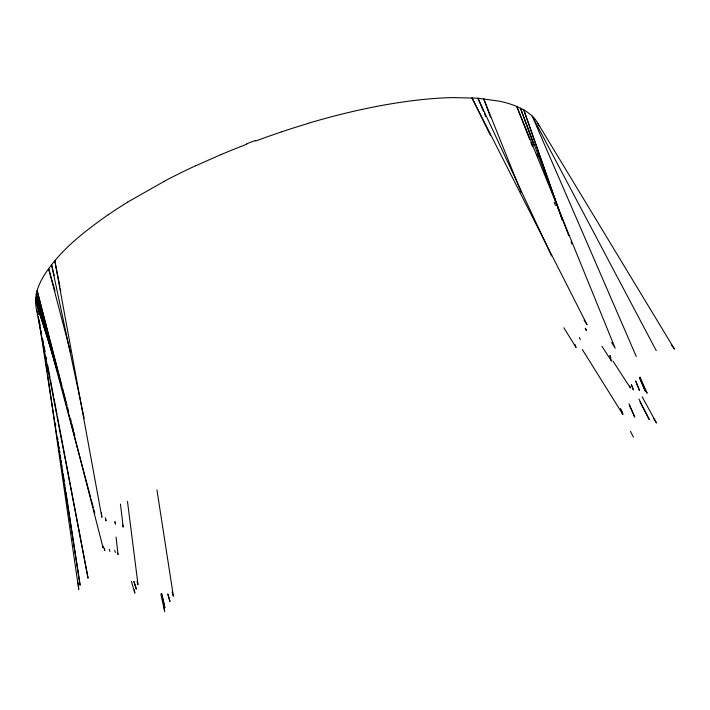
<?xml version="1.0" encoding="UTF-8"?>
<svg xmlns="http://www.w3.org/2000/svg" width="710" height="710" viewBox="0 0 710 710"><rect width="100%" height="100%" fill="white"/><g stroke="black" fill="none" stroke-linecap="round" stroke-linejoin="round"><path stroke-width="1.06" d="M108.089 214.819C83.824 231.904 59.454 250.674 43.567 276.226A267.2 84.783 -20.1 0 0 36.281 294.029L35.5 300.543L35.953 306.658L88.058 578.206L57.474 416.947M127.614 202.137L163.966 181.476M195.818 165.741L220.925 154.602M308.38 123.229C346.294 112.065 385.051 103.332 424.411 99.356A267.306 84.614 -20.1 0 1 452.785 97.598L477.936 98.211L499.405 101.184A266.96 84.703 -20.1 0 1 516.756 106.456L523.803 109.917A267.271 84.809 -20.1 0 1 532.198 116.103A267.395 84.845 -20.1 0 1 539.218 126.105M671.261 344.652L674.5 349.142L537.914 123.425M645.319 390.482L647.156 393.251L640.056 377.028M611.656 342.548L615.171 348.193L516.773 106.456L529.669 139.444M653.475 418.35L656.501 422.991L642.151 396.819M612.952 361.062L630.436 388.006L629.699 385.92M601.911 346.223L611.514 361.062L610.422 357.92M584.073 320.059L587.072 324.701L471.972 97.838L490.539 135.583M582.324 349.524L622.803 414.329L621.268 410.176M563.855 327.78L576.076 347.51L574.922 344.403M656.253 350.625L532.198 116.103L636.293 356.544M640.065 402.064L649.339 419.699L638.876 398.958M630.409 431.298L633.489 437.183M551.572 255.928L477.936 98.211L483.546 111.452M629.3 405.002L634.749 417.116L629.051 403.892M639.47 377.729L645.204 390.953L639.586 377.711M484.415 113.485L485.711 116.546M579.404 337.516L580.265 339.549M521.238 192.383L483.67 98.734L490.601 117.398M530.876 142.541L532.491 146.668M554.261 202.35L555.468 205.438M621.206 410.202L622.803 414.329L620.442 408.543M568.737 235.693L520.43 108.115L533.973 145.559M571.088 241.915L571.878 243.983M631.474 384.802L633.391 389.985L631.492 384.784M536.991 153.884L538.118 156.999M609.988 355.657L610.742 357.733L610.005 355.639M36.645 309.56L37.31 311.424M562.32 219.709L523.803 109.917L562.178 219.789M52.966 354.308L35.5 300.543L54.883 361.665M117.354 552.513L118.046 554.625L116.067 537.079M137.003 581.49L138.015 584.658L127.472 501.313M172.086 591.998L173.4 596.222L156.937 489.891M44.987 326.964L35.731 297.33L57.767 372.821M114.701 550.285L115.357 552.407M167.8 594.092L169.983 601.539L167.951 594.075M58.389 374.942L59.942 380.258M55.043 290.931L48.591 268.584L70.521 352.284M122.59 525.027L123.212 527.157L120.443 504.073M131.448 581.41L134.802 593.134L134.394 589.841M43.576 319.553L36.272 294.029L90.498 496.973M44.189 321.683L45.103 324.869M109.287 549.309L109.899 551.439M91.066 499.103L93.356 507.65M93.924 509.789L94.776 512.993M62.001 386.16L37.124 290.63L103.092 547.836L102.87 545.635M62.56 388.299L67.033 405.481M67.592 407.62L68.426 410.841M70.388 418.359L71.222 421.58M71.781 423.719L73.458 430.162M74.017 432.31L74.861 435.532M161.445 593.693L164.889 607.653L161.738 593.596M54.2 275.427L51.546 264.67L84.162 418.199M160.833 593.995L164.658 611.319L164.019 606.952M105.533 518.753L105.994 520.918L105.346 517.67M59.906 286.725L54.785 260.703L101.876 517.341L101.423 512.931M60.332 288.89L60.758 291.056M38.056 314.53L37.639 312.347L37.985 314.539M39.085 319.979L40.124 325.428M41.153 330.878L41.571 333.052M42.6 338.501L43.629 343.951M44.047 346.125L45.076 351.574M46.114 357.023L46.523 359.207M47.561 364.647L50.037 377.729M50.454 379.903L53.552 396.251M53.96 398.425L57.066 414.773M38.322 316.731L80.106 585.217L65.941 492.234M55.442 423.32L55.779 425.512M57.608 437.546L57.945 439.73M58.273 441.922L58.611 444.105M58.939 446.297L59.276 448.48M59.604 450.673L59.942 452.856M60.279 455.048L60.776 458.323M61.104 460.515L61.442 462.698M61.779 464.89L62.107 467.082M62.444 469.266L62.773 471.458M63.11 473.641L64.273 481.3M64.61 483.483L64.938 485.675M65.276 487.859L65.604 490.051M43.399 345.752L43.718 347.944M44.038 350.145L44.357 352.337M44.828 355.63L45.147 357.822M45.467 360.014L45.786 362.215M46.106 364.408L47.215 372.084M47.535 374.285L78.73 589.362L78.224 582.75M220.952 154.629A266.578 84.552 -20.1 0 1 246.805 144.21M163.859 181.44A267.404 84.951 -20.1 0 1 195.738 165.687M108.133 214.819A268.078 85.076 -20.1 0 1 127.658 202.146M281.914 131.732A266.57 84.765 -20.1 0 1 308.344 123.398M255.582 141.041A267.386 84.588 -20.1 0 1 281.914 131.767M246.583 143.81A268.939 85.741 -20.1 0 1 255.352 140.491M586.283 330.265L585.306 328.286L586.283 330.265M639.47 390.42L635.743 381.155L639.47 390.42M136.258 588.972L133.968 581.552L136.258 588.972M104.769 550.374L104.192 548.235L104.769 550.374M115.499 523.971L114.94 521.823L115.499 523.971"/></g></svg>
